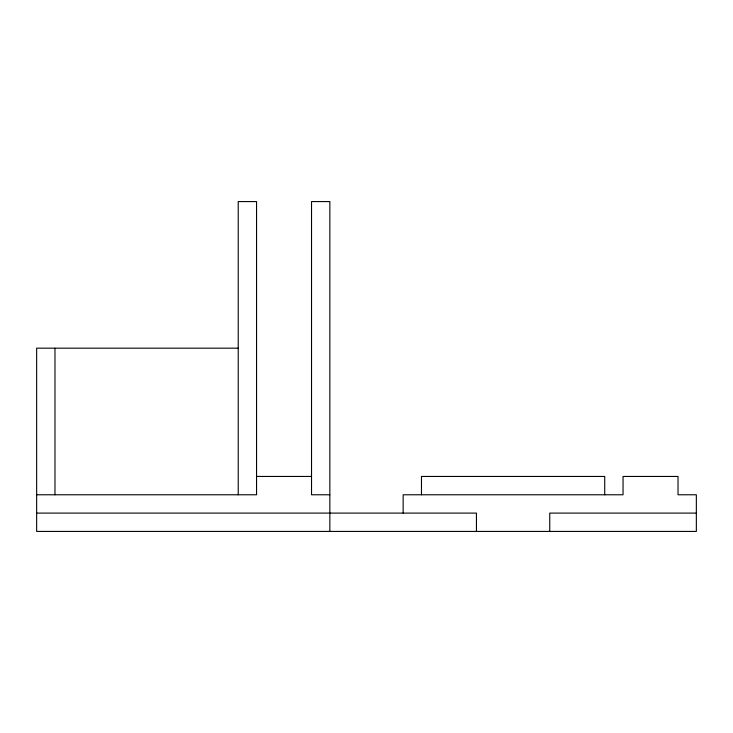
<?xml version="1.0" encoding="UTF-8"?>
<svg xmlns="http://www.w3.org/2000/svg" width="733" height="733" viewBox="0 0 733 733"><rect width="100%" height="100%" fill="white"/><g stroke="black" fill="none" stroke-linecap="round" stroke-linejoin="round"><path stroke-width="1.1" d="M238.225 348.175L36.65 348.175L36.65 531.425L696.35 531.425L696.35 494.775L678.025 494.775L678.025 476.45L623.05 476.45L623.05 494.775L403.15 494.775L403.15 513.1M256.55 476.45L311.525 476.45M36.65 494.775L256.55 494.775L256.55 201.575L238.225 201.575L238.225 494.775M329.85 494.775L311.525 494.775L311.525 201.575L329.85 201.575L329.85 531.425M36.65 513.1L476.45 513.1L476.45 531.425M696.35 513.1L549.75 513.1L549.75 531.425M604.725 494.775L604.725 476.45L421.475 476.45L421.475 494.775M54.975 348.175L54.975 494.775"/></g></svg>
